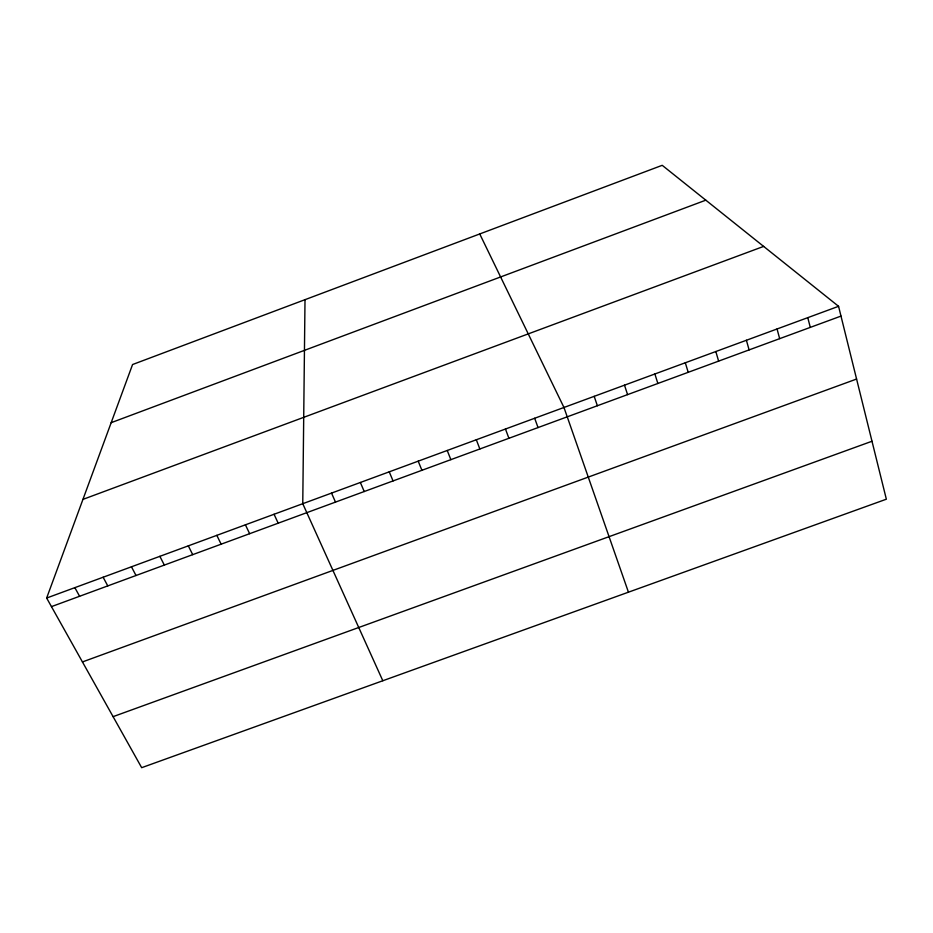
<?xml version="1.0" encoding="UTF-8"?>
<svg xmlns="http://www.w3.org/2000/svg" width="933" height="933" viewBox="0 0 933 933"><rect width="100%" height="100%" fill="white"/><g stroke="black" fill="none" stroke-linecap="round" stroke-linejoin="round"><path stroke-width="1.4" d="M305.009 299.668L302.759 503.692L382.81 680.74M46.65 598.041L132.568 364.535L662.22 165.316L838.569 306.316L886.35 499.202L141.676 767.684L46.65 598.041L838.569 306.316M111.167 422.684L705.803 200.175M82.944 499.388L763.637 246.405M51.455 606.625L840.995 316.089M82.442 661.94L856.587 379.043M113.091 716.649L871.993 441.251M74.862 587.65L79.585 596.269M103.131 577.235L107.773 585.901M131.46 566.798L136.02 575.498M159.858 556.336L164.336 565.083M188.314 545.852L192.699 554.645M216.829 535.344L221.133 544.184M479.737 233.95L563.964 407.476L628.445 592.187M245.414 524.824L249.636 533.699M274.057 514.27L278.186 523.191M331.53 493.102L335.495 502.106M360.36 482.478L364.232 491.528M389.248 471.83L393.05 480.927M418.206 461.17L421.914 470.302M447.234 450.476L450.849 459.654M476.32 439.758L479.854 448.983M505.464 429.017L508.905 438.288M534.679 418.264L538.038 427.571M594.193 396.338L597.365 405.738M624.492 385.177L627.582 394.624M654.873 373.981L657.858 383.475M685.312 362.774L688.204 372.314M715.821 351.531L718.62 361.118M746.4 340.265L749.106 349.898M777.049 328.976L779.661 338.656M807.78 317.652L810.287 327.378"/></g></svg>
